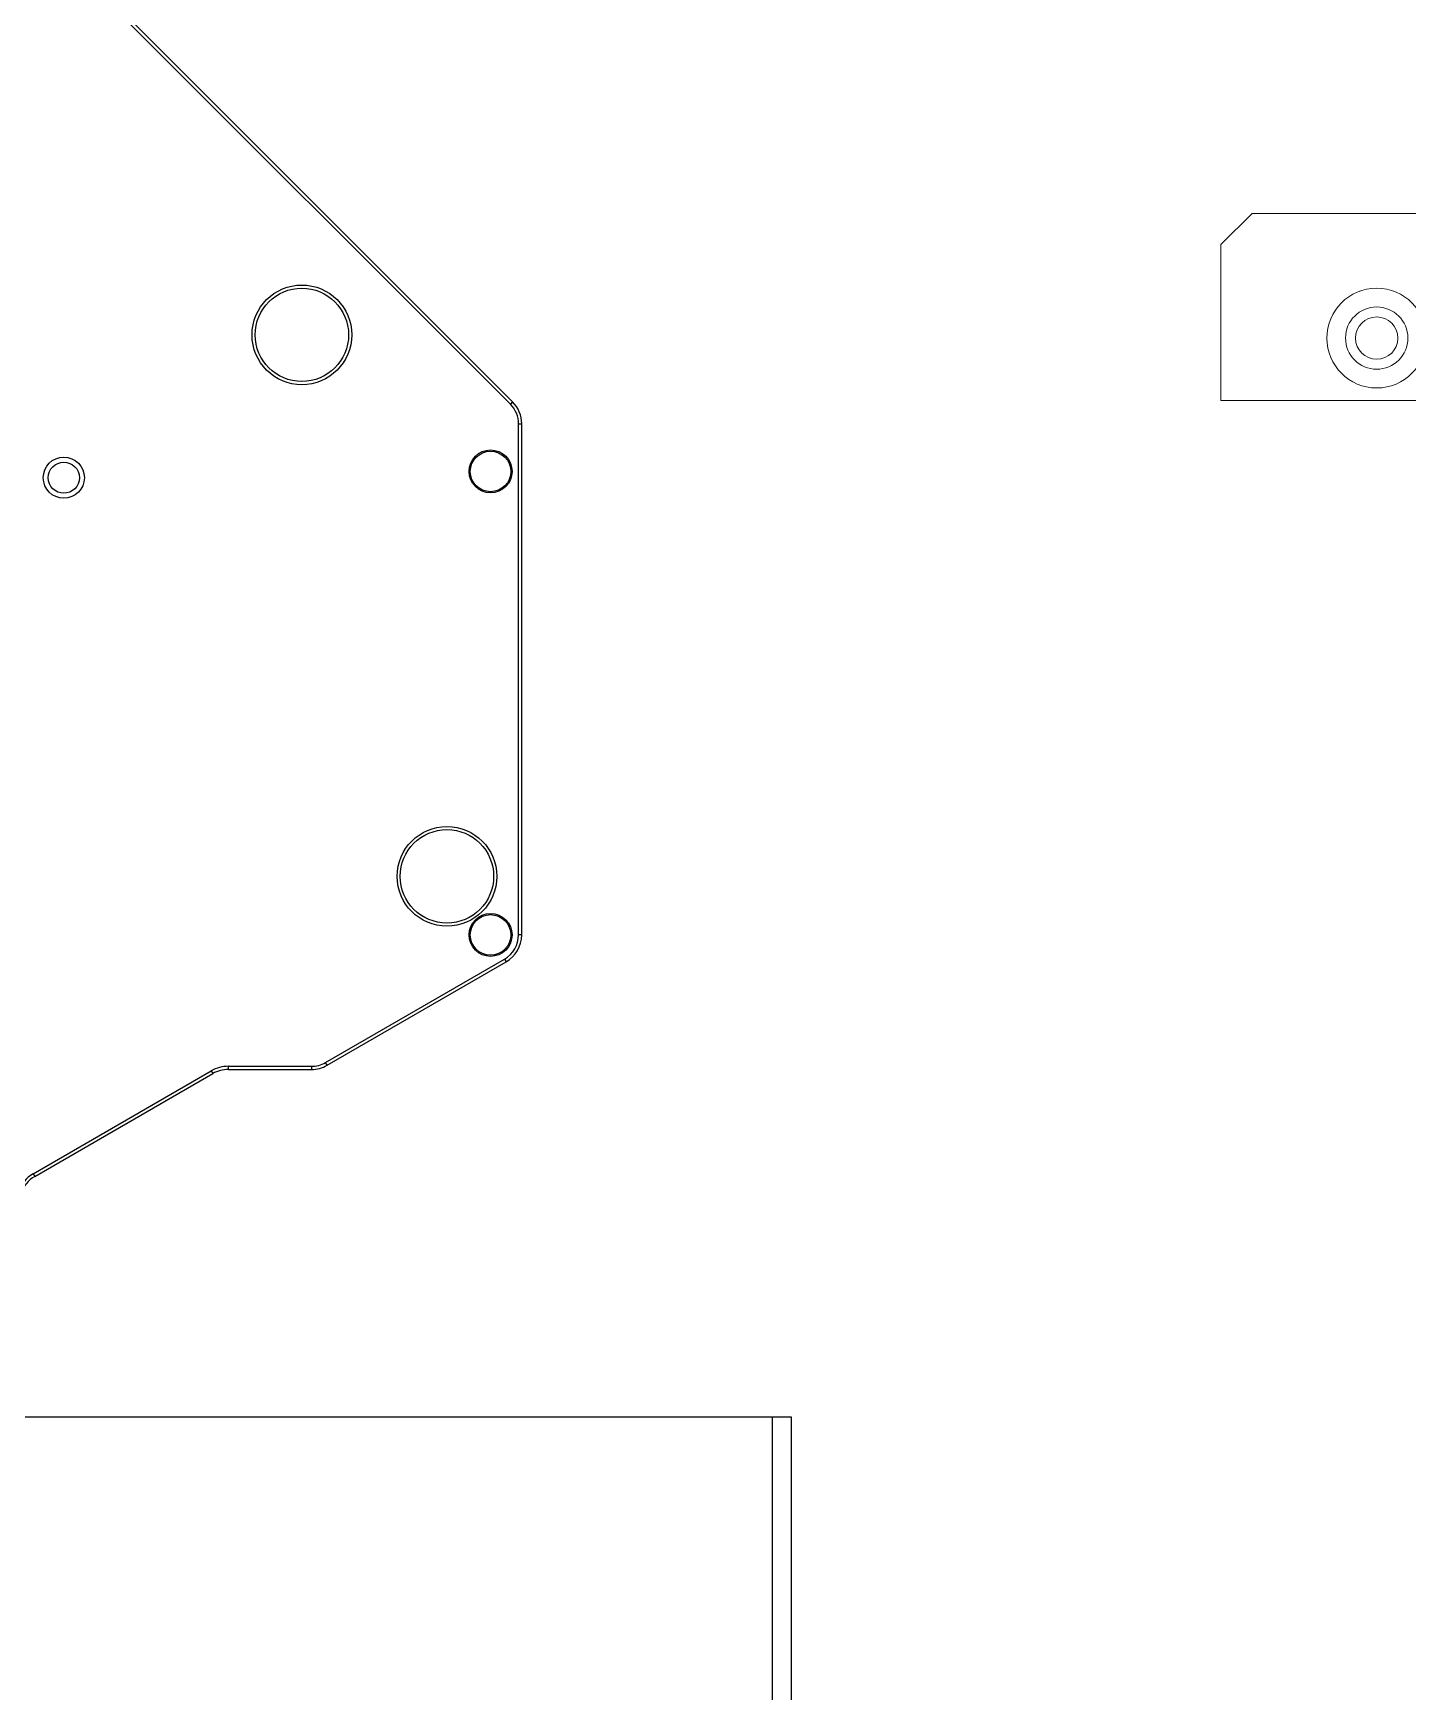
# Model space of a CAD drawing. Extents: x 500 to 100500, y -14500 to 21140.
# Drawn here: x 8609.8 to 8830.5, y -2988 to -2721.7 of the extents above; entities that cross this region are included whole.
import ezdxf

# ---------------------------------------------------------------- set-up
doc = ezdxf.new("R2010")
doc.units = 0
doc.linetypes.add('CENTER', pattern=[10.16, 6.35, -1.27, 1.27, -1.27])
doc.linetypes.add('SLD-Solid', pattern=[0])
doc.layers.get('0').update_dxf_attribs({"linetype": 'CONTINUOUS'})
for name, color, linetype in [('30', 111, 'CONTINUOUS'), ('Center', 1, 'CENTER'), ('M06SMMF-001B', 7, 'CONTINUOUS')]:
    doc.layers.add(name, color=color, linetype=linetype)
doc.layers.add('MODEL', color=7, linetype='SLD-Solid', lineweight=15)

# ---------------------------------------------------------------- blocks, each defined once
blk = doc.blocks.new('KA$Cbf7906b1')
at = {"layer": 'MODEL'}
for p, q in [((333, 212.6), (228, 212.6)), ((338, 207.6), (333, 212.6)), ((338, 182.6), (338, 207.6)), ((188, 182.6), (338, 182.6))]:
    blk.add_line(p, q, dxfattribs=at)
for radius in [8, 5, 3.4]:
    blk.add_circle((313, 192.6), radius, dxfattribs=at)
blk = doc.blocks.new('KFASDF3')
at = {"layer": 'MODEL', "color": 6}
for p, q in [((88334.37, -125189.02), (88229.37, -125189.02)), ((88339.37, -125194.02), (88334.37, -125189.02)), ((88339.37, -125219.02), (88339.37, -125194.02)), ((88189.37, -125219.02), (88339.37, -125219.02))]:
    blk.add_line(p, q, dxfattribs=at)
for radius in [8, 5, 3.4]:
    blk.add_circle((88314.37, -125209.02), radius, dxfattribs=at)
blk = doc.blocks.new('KA$C03f0ad08')
at = {"layer": 'M06SMMF-001B', "color": 4}
blk.add_blockref('KFASDF3', (-88001.37, 125476.62), dxfattribs=at)
blk = doc.blocks.new('KJA$C3C655F6F')
at = {"layer": '30', "linetype": 'Continuous', "lineweight": 25}
for p, q in [((158.92, 163.82), (82.85, 239.9)), ((159.28, 164.18), (83.21, 240.25)), ((159.28, 164.18), (158.92, 163.82)), ((160.24, 78.6), (160.24, 160.64)), ((160.24, 160.64), (160.74, 160.64)), ((160.74, 78.6), (160.74, 160.64)), ((160.74, 78.6), (160.24, 78.6)), ((129.24, 58.1), (157.99, 74.71)), ((157.99, 74.71), (158.24, 74.27)), ((129.49, 57.67), (158.24, 74.27)), ((82.32, 40.26), (110.91, 56.76)), ((82.57, 39.82), (111.16, 56.33)), ((110.91, 56.76), (111.16, 56.33)), ((113.66, 57.5), (126.99, 57.5)), ((113.66, 57), (113.66, 57.5)), ((113.66, 57), (126.99, 57)), ((126.99, 57.5), (126.99, 57)), ((129.49, 57.67), (129.24, 58.1)), ((82.32, 40.26), (82.57, 39.82))]:
    blk.add_line(p, q, dxfattribs=at)
for centre, radius in [((125.45, 174.93), 8), ((125.45, 174.93), 7.5), ((87.24, 152), 3.3), ((87.24, 152), 2.5), ((155.74, 153), 3.45), ((155.74, 153), 3.25), ((148.74, 88), 8), ((148.74, 88), 7.5), ((155.74, 78.6), 3.45), ((155.74, 78.6), 3.25)]:
    blk.add_circle(centre, radius, dxfattribs=at)
for centre, radius, start, end in [((155.74, 160.64), 4.5, 360, 45), ((155.74, 160.64), 5, 360, 45), ((155.74, 78.6), 4.5, 300, 0), ((155.74, 78.6), 5, 300, 0), ((113.66, 52), 5.5, 90, 120), ((113.66, 52), 5, 90, 120), ((126.99, 62), 4.5, 270, 300), ((126.99, 62), 5, 270, 300), ((85.07, 35.49), 5.5, 120, 160), ((85.07, 35.49), 5, 120, 160)]:
    blk.add_arc(centre, radius, start, end, dxfattribs=at)
blk = doc.blocks.new('KJ특성 TURN')
at = {"layer": '30'}
blk.add_blockref('KJA$C3C655F6F', (9134.04, -71381.09), dxfattribs=at)
blk = doc.blocks.new('KJVision F 2')
at = {"layer": 'Center'}
blk.add_blockref('KJ특성 TURN', (-14462, -5707.6, -96.77), dxfattribs=at)
blk = doc.blocks.new('KJprobe Card F')
at = {"color": 6}
for p, q in [((32066.7, -77379.49, 43.99), (32395.7, -77379.49, 43.99)), ((32395.7, -77429.49, 43.99), (32395.7, -77379.49, 43.99)), ((32395.7, -77379.49, 43.99), (32398.7, -77379.49, 43.99)), ((32398.7, -77379.49, 43.99), (32398.7, -77429.49, 43.99))]:
    blk.add_line(p, q, dxfattribs=at)

msp = doc.modelspace()

# ---------------------------------------------------------------- block references
msp.add_blockref('KJprobe Card F', (-23667.2, 74435.59, -119.8))
at = {"layer": 'Center'}
msp.add_blockref('KJVision F 2', (13855.47, 74143.58, 20.95), dxfattribs=at)
at = {"layer": 'M06SMMF-001B', "xscale": -1}
for name, p in [('KA$C03f0ad08', (9138.5, -3038.3, -10.47)), ('KA$Cbf7906b1', (9138.5, -2963.3, -10.47))]:
    msp.add_blockref(name, p, dxfattribs=at)

doc.saveas('drawing.dxf')
